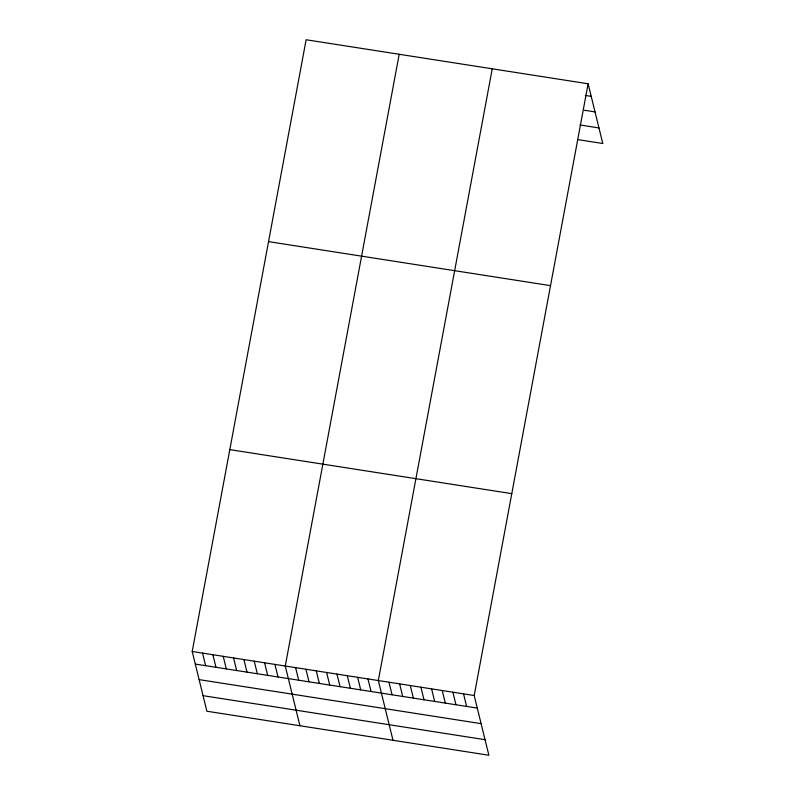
<?xml version="1.0" encoding="UTF-8"?>
<svg xmlns="http://www.w3.org/2000/svg" width="795" height="795" viewBox="0 0 795 795"><rect width="100%" height="100%" fill="white"/><g stroke="black" fill="none" stroke-linecap="round" stroke-linejoin="round"><path stroke-width="1.19" d="M588.121 83.773L474.188 695.516L488.865 755.25L206.879 711.227L192.211 651.493L306.135 39.75L588.121 83.773L602.789 143.507L577.935 139.622M399.189 54.279L285.266 666.021L299.934 725.756M492.244 68.807L378.321 680.55L392.988 740.284M585.289 95.42L591.212 96.344M584.375 110.247L595.028 111.906M580.032 124.984L598.973 127.945M268.541 241.63L550.528 285.644M229.805 449.622L511.791 493.645M192.211 651.493L474.188 695.516M195.292 664.063L477.278 708.087M199.118 679.626L481.104 723.649M203.053 695.665L485.039 739.688M463.535 693.856L466.625 706.427M452.882 692.197L455.972 704.768M442.239 690.527L445.319 703.098M431.586 688.868L434.666 701.438M420.933 687.198L424.013 699.779M410.28 685.538L413.36 698.109M399.627 683.879L402.707 696.45M388.974 682.209L392.054 694.79M367.976 678.94L371.066 691.511M357.641 677.32L360.721 689.891M347.296 675.71L350.386 688.281M336.961 674.09L340.051 686.661M326.616 672.481L329.706 685.052M316.281 670.861L319.371 683.442M305.946 669.251L309.026 681.822M295.601 667.641L298.691 680.212M274.921 664.411L278.012 676.982M264.586 662.792L267.667 675.362M254.241 661.182L257.332 673.753M243.906 659.562L246.997 672.143M233.561 657.952L236.652 670.523M223.226 656.342L226.317 668.913M212.881 654.722L215.972 667.293M202.546 653.112L205.637 665.683"/></g></svg>
